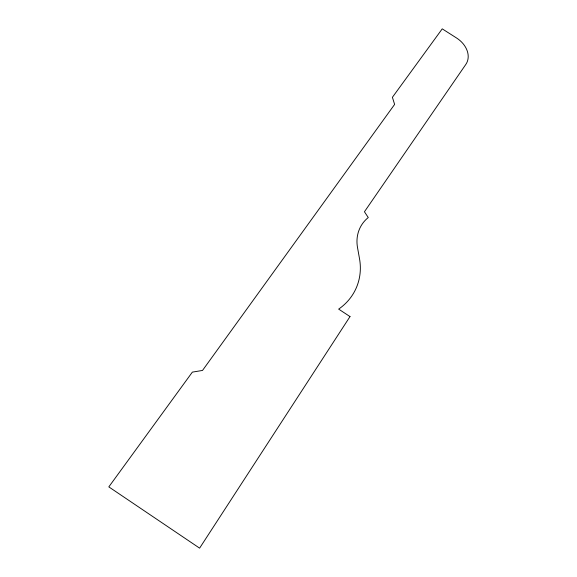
<?xml version="1.0" encoding="UTF-8"?>
<svg xmlns="http://www.w3.org/2000/svg" width="577" height="577" viewBox="0 0 577 577"><rect width="100%" height="100%" fill="white"/><g stroke="black" fill="none" stroke-linecap="round" stroke-linejoin="round"><path stroke-width="0.87" d="M350.015 316.585L199.613 548.15L108.822 486.887L192.357 372.122L202.513 370.441L394.618 104.415L392.403 97.304L442.234 28.85L456.537 37.974A22.943 17.469 28.7 0 1 465.819 64.436L364.44 211.766L368.27 217.536A40.159 34.469 33.3 0 0 357.524 247.612L359.514 258.691A61.537 54.75 25.3 0 1 338.649 309.113L350.015 316.585"/></g></svg>
